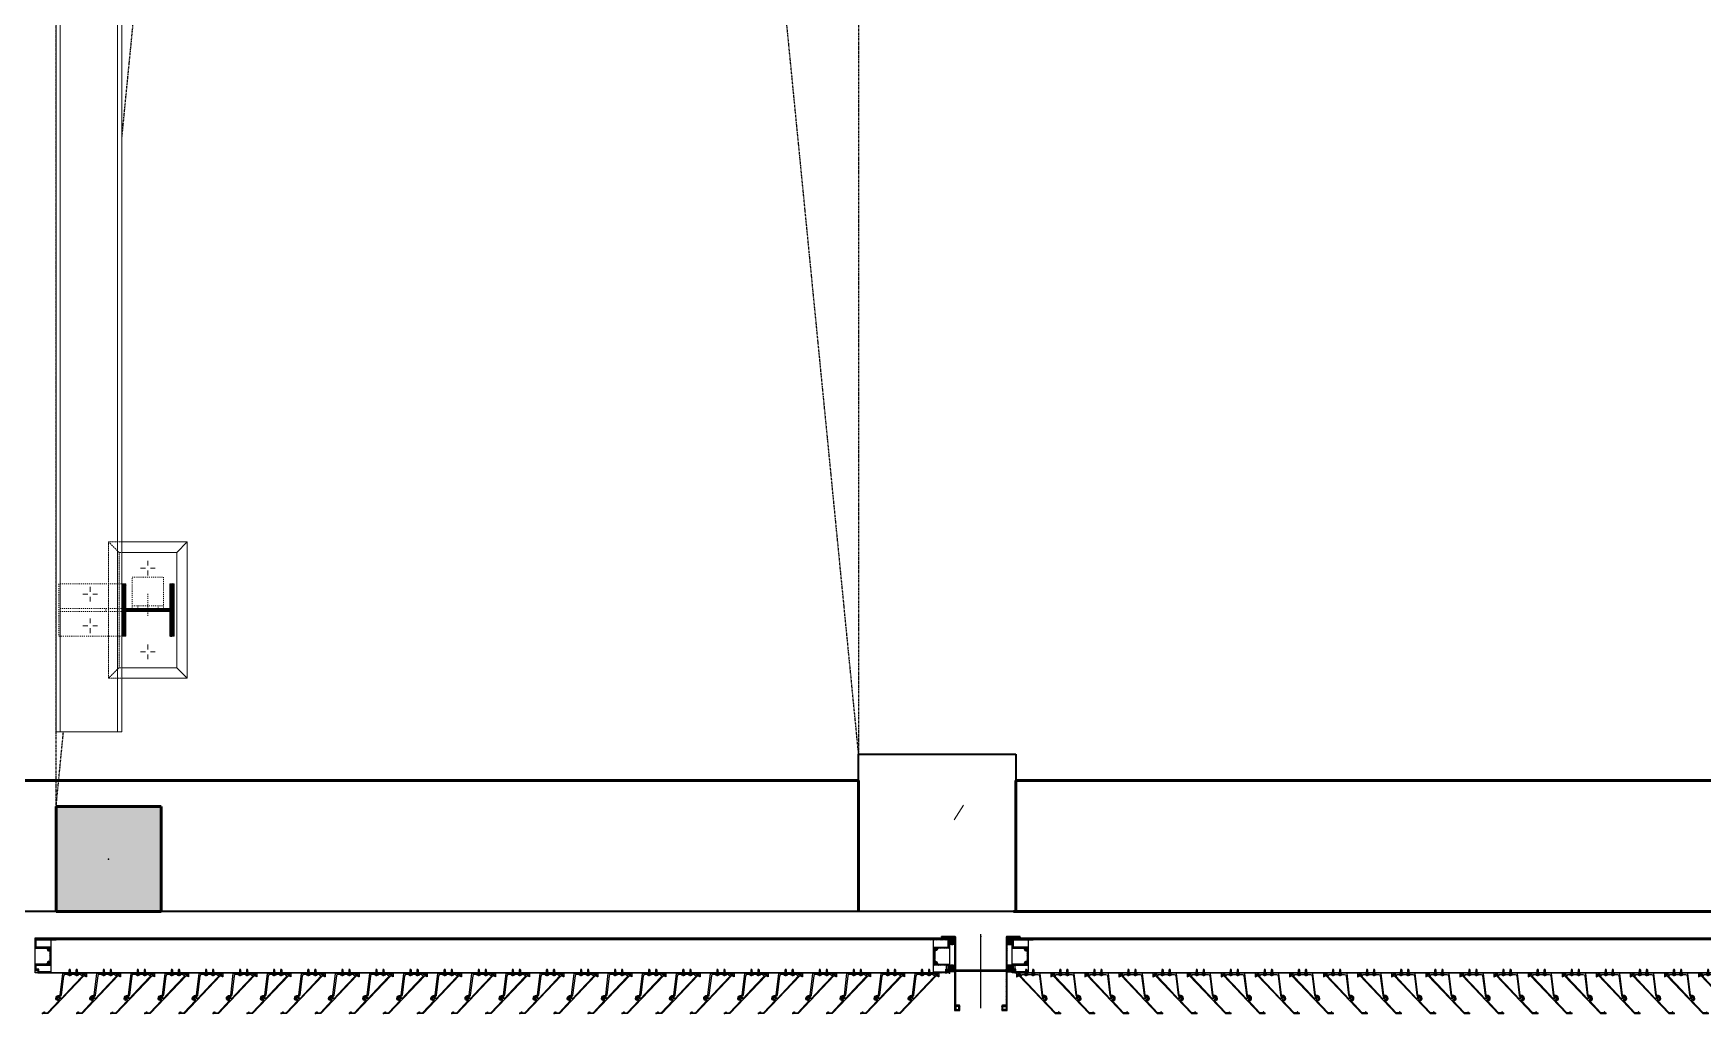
# Model space of a CAD drawing. Header units: millimetres. Extents: x -1379 to 1385823, y -4884429 to 548763.
# Drawn here: x 721546 to 724728, y -2321104 to -2319234 of the extents above; entities that cross this region are included whole.
import ezdxf

# ---------------------------------------------------------------- set-up
doc = ezdxf.new("R2010")
doc.units = ezdxf.units.MM
doc.set_wipeout_variables(frame=1)
for name, pattern in [('CENTER', [50.8, 31.75, -6.35, 6.35, -6.35]), ('DPA_Overhead 100', [2.75, 1.75, -1]), ('HIDDEN', [0.375, 0.25, -0.125]), ('XKITLINE00', [0]), ('XKITLINE02', [4, 2, -2])]:
    doc.linetypes.add(name, pattern=pattern)
for name, color, linetype in [('000 - CONCRETE_COL_CUT_COLOR_5', 7, 'Continuous'), ('000 - CONCRETE_COL_HATCH_', 7, 'Continuous'), ('000 - CONCRETE_EX_BUILDING_MAIN_COLOR_1', 7, 'Continuous'), ('000 - CONCRETE_PRECAST_CUT_COLOR_4', 7, 'Continuous'), ('000 - CONCRETE_WALL_HATCH_', 7, 'Continuous'), ('000 - EXISTING_COLUMN_CUT_COLOR_5', 7, 'Continuous'), ('000 - EXISTING_STEEL-STRUCTURE_CUT_COLOR_4', 7, 'Continuous'), ('000 - EXISTING_STEEL-STRUCTURE_HATCH_', 7, 'Continuous'), ('000 - EXISTING_STEEL-STRUCTURE_HIDDEN_', 7, 'HIDDEN'), ('000 - EXISTING_STEEL-STRUCTURE_MAIN_COLOR_1', 7, 'Continuous'), ('000 - EXISTING_STEEL-STRUCTURE_MAIN_COLOR_2', 7, 'Continuous'), ('000 - EXISTING_STEEL-STRUCTURE_MAIN_COLOR_3', 7, 'Continuous'), ('000 - EXISTING_STEEL-STRUCTURE_WIPEOUT_', 7, 'Continuous'), ('010 - ASPG_ACCESSORIES_MAIN_COLOR_1', 7, 'Continuous'), ('010 - ASPG_EXTR_DEF_SUB', 7, 'Continuous'), ('010 - ASPG_EXTR_MAIN_COLOR_2', 7, 'Continuous'), ('010 - ASPG_FASTERN_DEF_SUB', 7, 'Continuous'), ('010 - ASPG_FRAMING_CUT_COLOR_4', 7, 'Continuous'), ('010 - ASPG_FRAMING_DEF_SUB', 7, 'Continuous'), ('010 - ASPG_FRAMING_HATCH_', 7, 'Continuous'), ('010 - ASPG_FRAMING_MAIN_COLOR_2', 7, 'Continuous'), ('010 - ASPG_FRAMING_SUB_COLOR_2', 7, 'Continuous'), ('010 - ASPG_FRAMING_WIPEOUT_', 7, 'Continuous'), ('BOLT & SCREW', 7, 'Continuous'), ('Center Line', 7, 'CENTER')]:
    doc.layers.add(name, color=color, linetype=linetype)
doc.layers.add('000 - EXISTING_STEEL-STRUCTURE_DEF_SUB', color=7, linetype='Continuous', plot=False)
for name, color, linetype, lineweight in [('12-GRID', 7, 'CENTER', 13), ('A-COLS-E', 7, 'Continuous', 35), ('A-DETL-GENF', 7, 'Continuous', 35), ('A-DETL-MEDM', 7, 'Continuous', 50), ('A-FLOR-E', 7, 'Continuous', 35), ('A-FLOR-OVHD', 7, 'DPA_Overhead 100', 25), ('SCREW', 7, 'Continuous', 5), ('WALL-E', 7, 'Continuous', 50)]:
    doc.layers.add(name, color=color, linetype=linetype, lineweight=lineweight)
pattern_1 = [(270, (1257419.24324, -520041.6224), (0.65495992507, -1.1344238721), [0.7562825814, -1.5125651628]), (30, (1257419.24324, -520041.6224), (0.65495992936, 1.1344238696), [0.7562825814, -1.5125651628]), (330, (1257419.24324, -520041.6224), (1.30991985442, -2.48e-09), [-1.5125651628, 0.7562825814])]
pattern_2 = [(315, (1257419.4929, -520021.6224), (1.3369313545, 1.3369313545), []), (45, (1257419.4929, -520021.6224), (-1.3369313545, 1.3369313545), [])]
pattern_3 = [(270, (1257419.4425, -520043.9224), (0.65495992507, -1.1344238721), [0.7562825814, -1.5125651628]), (30, (1257419.4425, -520043.9224), (0.65495992936, 1.1344238696), [0.7562825814, -1.5125651628]), (330, (1257419.4425, -520043.9224), (1.30991985442, -2.48e-09), [-1.5125651628, 0.7562825814])]
pattern_4 = [(315, (1257419.1929, -520023.9224), (1.3369313545, 1.3369313545), []), (45, (1257419.1929, -520023.9224), (-1.3369313545, 1.3369313545), [])]

# ---------------------------------------------------------------- blocks, each defined once
blk = doc.blocks.new('DPA_Rectangular - 300 x 700mm-V7-IV01 - LOWER ROOF LEVEL PLAN')
at = {"layer": '000 - CONCRETE_EX_BUILDING_MAIN_COLOR_1', "color": 7}
for p, q in [((150, 350), (-150, 350)), ((-150, 350), (-150, 50)), ((150, -350), (150, 350)), ((150, 350), (150, -350))]:
    blk.add_line(p, q, dxfattribs=at)
blk = doc.blocks.new('DPA_Rectangular - 300 x 300mm-V577-IV01 - LOWER ROOF LEVEL PLAN')
at = {"layer": '000 - CONCRETE_COL_CUT_COLOR_5', "lineweight": 9}
h = blk.add_hatch(dxfattribs=at)
h.set_pattern_fill('FP_64', style=0, pattern_type=2)
h.set_pattern_definition([(50, (-233076.46, 2316850.5), (728.7365, -63.75582), [76.2, -838.2]), (355, (-233076.5, 2316850.5), (-140.97162, 764.2276), [60.96, -670.56]), (100.451, (-233015.74, 2316845.2), (587.77, 700.46675), [64.76, -712.36]), (46.184, (-233076.5, 2317053.7), (1084.31624, -168.17096), [114.3, -1257.3]), (96.636, (-232986.1, 2317039.7), (949.6099, 989.70985), [97.14, -1068.54]), (351.184, (-233076.5, 2317053.7), (949.62055, 989.70115), [91.44, -1005.84]), (21, (-232974.86, 2317002.9), (606.45787, -409.06057), [76.2, -838.2]), (326, (-232974.9, 2317002.9), (247.20834, 736.75292), [60.96, -670.56]), (71.451, (-232924.3, 2316968.8), (853.66825, 327.68547), [64.76, -712.36]), (37.5, (-233076.46, 2316850.48), (12.354693, 338.22012), [33.528, -628.904, 33.528, -1320.292]), (37.5, (-233076.46, 2316850.48), (12.354693, 338.22012), [-695.96, -647.192, 33.528, -639.572]), (7.5, (-233076.46, 2316850.48), (267.278874, 400.722127), [33.528, -354.584, 33.528, -870.204]), (7.5, (-233076.46, 2316850.48), (267.278874, 400.722127), [-421.64, -613.664, 33.528, -223.012]), (327.5, (-233303.03, 2316850.48), (542.36333, -22.915345), [33.528, -220.472, 33.528, -1810.512]), (327.5, (-233303.03, 2316850.48), (542.36333, -22.915345), [-287.528, -758.952, 33.528, -1018.032]), (317.5, (-233404.63, 2316850.5), (592.51696, 101.70711), [33.528, -296.672, 33.528, -1239.52]), (317.5, (-233404.63, 2316850.5), (592.51696, 101.70711), [-363.728, -492.76, 33.528, -713.232])])
h.paths.add_polyline_path([(150, -150), (150, 150), (-150, 150), (-150, -150)])
at = {"layer": '000 - CONCRETE_COL_CUT_COLOR_5', "color": 7}
for p, q in [((-150, 150), (150, 150)), ((-150, -150), (-150, 150)), ((150, 150), (150, -150)), ((150, -150), (-150, -150))]:
    blk.add_line(p, q, dxfattribs=at)
blk = doc.blocks.new('*U2580')
at = {"layer": '000 - CONCRETE_COL_HATCH_'}
h = blk.add_hatch(dxfattribs=at)
h.set_pattern_fill('AR-CONC', scale=0.5)
h.set_pattern_definition([(50, (0, -2e-14), (3.5863, -0.31376), [0.375, -4.125]), (355, (0, -2e-14), (-0.69376, 3.76096), [0.3, -3.3]), (100.4514, (0.299, -0.026), (2.89254, 3.4472), [0.3187, -3.50571]), (46.1842, (0, 1), (5.3362, -0.8276), [0.5625, -6.1875]), (96.6356, (0.4447, 0.931), (4.67331, 4.8706), [0.47805, -5.25857]), (351.184, (0, 1), (4.6733, 4.8706), [0.45, -4.95]), (21, (0.5, 0.75), (2.984535, -2.013094), [0.375, -4.125]), (326, (0.5, 0.75), (1.21658, 3.62575), [0.3, -3.3]), (71.4514, (0.7487, 0.5822), (4.20111, 1.612656), [0.3187, -3.50571]), (37.5, (0, -2e-14), (0.060799, 1.664469), [0, -3.26, 0, -3.35, 0, -3.3125]), (7.5, (0, -2e-14), (1.315348, 1.972059), [0, -1.91, 0, -3.185, 0, -1.2625]), (327.5, (-1.115, -2e-14), (2.669112, -0.112774), [0, -1.25, 0, -3.9, 0, -5.175]), (317.5, (-1.615, -2e-14), (2.91593, 0.500525), [0, -1.625, 0, -2.59, 0, -3.675])])
h.paths.add_polyline_path([(-100, -100), (100, -100), (100, 100), (-100, 100)])
at = {"color": 7}
blk.add_point((0, 0), dxfattribs=at)
at = {"layer": '000 - EXISTING_COLUMN_CUT_COLOR_5', "color": 7}
blk.add_lwpolyline([(-100, -100), (100, -100), (100, 100), (-100, 100)], close=True, dxfattribs=at)
blk = doc.blocks.new('C-1-IV01_REV00_20260605-145550_LOPF_EX')
at = {"layer": 'A-DETL-GENF', "lineweight": 25}
h = blk.add_hatch(dxfattribs=at)
h.set_pattern_fill('FP_2', style=0, pattern_type=2)
h.set_pattern_definition([(50, (-216781.46, 2306690.5), (728.7365, -63.75582), [76.2, -838.2]), (355, (-216781.5, 2306690.5), (-140.97162, 764.2276), [60.96, -670.56]), (100.451, (-216720.74, 2306685.2), (587.77, 700.46675), [64.76, -712.36]), (46.184, (-216781.5, 2306893.7), (1084.31624, -168.17096), [114.3, -1257.3]), (96.636, (-216691.1, 2306879.7), (949.6099, 989.70985), [97.14, -1068.54]), (351.184, (-216781.5, 2306893.7), (949.62055, 989.70115), [91.44, -1005.84]), (21, (-216679.86, 2306842.9), (606.45787, -409.06057), [76.2, -838.2]), (326, (-216679.9, 2306842.9), (247.20834, 736.75292), [60.96, -670.56]), (71.451, (-216629.3, 2306808.8), (853.66825, 327.68547), [64.76, -712.36]), (37.5, (-216781.46, 2306690.48), (12.354693, 338.22012), [33.528, -628.904, 33.528, -647.192, -673.1]), (37.5, (-216781.46, 2306690.48), (12.354693, 338.22012), [-1343.152, 33.528, -639.572]), (7.5, (-216781.46, 2306690.48), (267.278874, 400.722127), [33.528, -354.584, 33.528, -613.664, -256.54]), (7.5, (-216781.46, 2306690.48), (267.278874, 400.722127), [-1035.304, 33.528, -223.012]), (327.5, (-217008.03, 2306690.48), (542.36333, -22.915345), [33.528, -220.472, 33.528, -758.952, -1051.56]), (327.5, (-217008.03, 2306690.48), (542.36333, -22.915345), [-1046.48, 33.528, -1018.032]), (317.5, (-217109.63, 2306690.5), (592.51696, 101.70711), [33.528, -296.672, 33.528, -492.76, -746.76]), (317.5, (-217109.63, 2306690.5), (592.51696, 101.70711), [-856.488, 33.528, -713.232])])
h.paths.add_polyline_path([(3485, -11840), (3485, -11640), (3285, -11640), (3285, -11840)])
h.paths.add_polyline_path([(519.4, -11840), (585, -11840), (585, -11640), (385, -11640), (385, -11840)])
h.paths.add_polyline_path([(7985, -11840), (7985, -11640), (7785, -11640), (7785, -11840)])
h.paths.add_polyline_path([(16445, -11840), (16445, -11640), (16245, -11640), (16245, -11840)])
h.paths.add_polyline_path([(12295, -11840), (12495, -11840), (12495, -11640), (12295, -11640)])
at = {"color": 7}
blk.add_line((16445, -16145), (16445, -6705), dxfattribs=at)
at = {"layer": 'A-DETL-MEDM', "color": 7}
for p, q in [((16245, -11640), (16245, -11840)), ((16445, -11640), (16245, -11640)), ((16445, -11840), (16445, -11640)), ((16245, -11840), (16445, -11840))]:
    blk.add_line(p, q, dxfattribs=at)
at = {"layer": 'A-FLOR-E', "color": 7}
for p, q in [((16445, -6705), (16445, -12810)), ((16445, -10010), (16445, -6805)), ((16145, -10310), (16145, -10010)), ((16145, -10010), (16445, -10010)), ((16195, -10310), (16145, -10310)), ((16195, -15895), (16195, -10310))]:
    blk.add_line(p, q, dxfattribs=at)
at = {"layer": 'A-FLOR-OVHD', "color": 7}
for p, q in [((16145, -10310), (585, -11840)), ((16245, -11840), (685, -10310)), ((14445, -10310), (16145, -10310)), ((16245, -11840), (585, -11840))]:
    blk.add_line(p, q, dxfattribs=at)
at = {"layer": 'WALL-E', "color": 7}
for p, q in [((16195, -10010), (16195, -6805)), ((16445, -10010), (16445, -6805)), ((16445, -6805), (16445, -10010)), ((16445, -7625), (16445, -10015)), ((16445, -10015), (16445, -7625)), ((16445, -10010), (16195, -10010)), ((16195, -10010), (16445, -10010)), ((16195, -10310), (16195, -15895)), ((16195, -15895), (16195, -10310)), ((16195, -10310), (16445, -10310)), ((16445, -10310), (16195, -10310))]:
    blk.add_line(p, q, dxfattribs=at)
at = {"layer": '000 - CONCRETE_PRECAST_CUT_COLOR_4', "color": 7}
blk.add_blockref('*U2580', (16345, -11740), dxfattribs=at)
at = {"layer": 'A-COLS-E', "color": 7}
for name, p in [('DPA_Rectangular - 300 x 700mm-V7-IV01 - LOWER ROOF LEVEL PLAN', (16295, -10360)), ('DPA_Rectangular - 300 x 300mm-V577-IV01 - LOWER ROOF LEVEL PLAN', (16295, -10160))]:
    blk.add_blockref(name, p, dxfattribs=at)
blk = doc.blocks.new('*U3530')
at = {"layer": '12-GRID', "color": 7, "linetype": 'CENTER'}
for p, q in [((0, -6.2), (0, 2.2)), ((-4.2, -2), (4.2, -2))]:
    blk.add_line(p, q, dxfattribs=at)
at = {"layer": 'BOLT & SCREW', "color": 7}
for p, q in [((-0.6, -1.8), (-1.8, -1.6)), ((-0.6, -2.2), (-1.8, -2.4)), ((-0.5, -1.8), (-0.9, -1.6)), ((-0.5, -2.2), (-0.9, -2.4)), ((-0.2, -1.4), (-0.4, -0.2)), ((-0.2, -1.5), (-0.4, -1.1)), ((-0.2, -2.5), (-0.4, -2.9)), ((-0.2, -2.6), (-0.4, -3.8)), ((0.2, -1.4), (0.4, -0.2)), ((0.2, -1.5), (0.4, -1.1)), ((0.4, -2.9), (0.2, -2.5)), ((0.2, -2.6), (0.4, -3.8)), ((0.5, -1.8), (0.9, -1.6)), ((0.5, -2.2), (0.9, -2.4)), ((0.6, -1.8), (1.8, -1.6)), ((0.6, -2.2), (1.8, -2.4))]:
    blk.add_line(p, q, dxfattribs=at)
for points in [[(-1.8, -1.6), (-0.9, -1.6, 0.414214), (-0.4, -1.1), (-0.4, -0.2), (0.4, -0.2), (0.4, -1.1, 0.414214), (0.9, -1.6), (1.8, -1.6), (1.8, -2.4), (0.9, -2.4, 0.414214), (0.4, -2.9), (0.4, -3.8), (-0.4, -3.8), (-0.4, -2.9, 0.414214), (-0.9, -2.4), (-1.8, -2.4)], [(0.2, -2.5, -0.414214), (0.5, -2.2), (0.6, -2.2), (0.6, -1.8), (0.5, -1.8, -0.414214), (0.2, -1.5), (0.2, -1.4), (-0.2, -1.4), (-0.2, -1.5, -0.414214), (-0.5, -1.8), (-0.6, -1.8), (-0.6, -2.2), (-0.5, -2.2, -0.414214), (-0.2, -2.5), (-0.2, -2.6), (0.2, -2.6)]]:
    blk.add_lwpolyline(points, format="xyb", close=True, dxfattribs=at)
blk.add_circle((0, -2), 3.5, dxfattribs=at)
blk = doc.blocks.new('000_ASPG_TYP_FILES_20260218-010703_FRAME_EXTR_')
at = {"layer": '010 - ASPG_FRAMING_HATCH_'}
h = blk.add_hatch(dxfattribs=at)
h.set_pattern_fill('ANSI32', scale=0.1, angle=180)
edge = h.paths.add_edge_path()
edge.add_line((2, 16), (2, 2))
edge.add_line((2, 2), (39.7, 2))
edge.add_arc((39.7, 1.7), 0.3, 0, 90, ccw=False)
edge.add_line((40, 1.7), (40, 0.3))
edge.add_arc((39.7, 0.3), 0.3, -90, 0, ccw=False)
edge.add_line((39.7, 0), (0.3, 0))
edge.add_arc((0.3, 0.3), 0.3, 180, 270, ccw=False)
edge.add_line((0, 0.3), (0, 17.7))
edge.add_arc((0.3, 17.7), 0.3, 90, 180, ccw=False)
edge.add_line((0.3, 18), (22.6, 18))
edge.add_arc((22.6, 18.5), 0.5, 270, 380.2095)
edge.add_arc((26.2, 19.8), 3.35, 182.0638, 200.2095, ccw=False)
edge.add_arc((23.6, 19.7), 0.76, 2.0638, 182.0638, ccw=False)
edge.add_arc((26.2, 19.8), 1.83, 182.0638, 447.9362)
edge.add_arc((26.3, 22.4), 0.76, 87.9362, 267.9362, ccw=False)
edge.add_arc((26.2, 19.8), 3.35, 69.7905, 87.9362, ccw=False)
edge.add_arc((27.5, 23.4), 0.5, 249.7905, 360)
edge.add_line((28, 23.4), (28, 26.7))
edge.add_line((28, 26.7), (28.5, 27.2))
edge.add_line((28.5, 27.2), (28, 27.7))
edge.add_line((28, 27.7), (28, 38.6))
edge.add_line((28, 38.6), (28.5, 39.1))
edge.add_line((28.5, 39.1), (28, 39.6))
edge.add_line((28, 39.6), (28, 42.9))
edge.add_arc((27.5, 42.9), 0.5, 0, 110.2095)
edge.add_arc((26.2, 46.5), 3.35, 272.0638, 290.2095, ccw=False)
edge.add_arc((26.3, 43.9), 0.76, 92.0638, 272.0638, ccw=False)
edge.add_arc((26.2, 46.5), 1.83, 272.0638, 537.9362)
edge.add_arc((23.6, 46.6), 0.76, 177.9362, 357.9362, ccw=False)
edge.add_arc((26.2, 46.5), 3.35, 159.7905, 177.9362, ccw=False)
edge.add_arc((22.6, 47.8), 0.5, 339.7905, 450)
edge.add_line((22.6, 48.3), (0.3, 48.3))
edge.add_arc((0.3, 48.6), 0.3, 180, 270, ccw=False)
edge.add_line((0, 48.6), (0, 60))
edge.add_arc((0.3, 60), 0.3, 90, 180, ccw=False)
edge.add_line((0.3, 60.3), (5, 60.3))
edge.add_line((5, 60.3), (5, 65))
edge.add_arc((5.3, 65), 0.3, 90, 180, ccw=False)
edge.add_line((5.3, 65.3), (30, 65.3))
edge.add_line((30, 65.3), (30, 63.6))
edge.add_arc((29.7, 63.6), 0.3, -90, 0, ccw=False)
edge.add_line((29.7, 63.3), (7.3, 63.3))
edge.add_arc((7.3, 63), 0.3, 90, 180)
edge.add_line((7, 63), (7, 58.3))
edge.add_line((7, 58.3), (2.3, 58.3))
edge.add_arc((2.3, 58), 0.3, 90, 180)
edge.add_line((2, 58), (2, 50.6))
edge.add_arc((2.3, 50.6), 0.3, 180, 270)
edge.add_line((2.3, 50.3), (29.7, 50.3))
edge.add_arc((29.7, 50), 0.3, 0, 90, ccw=False)
edge.add_line((30, 50), (30, 26.7))
edge.add_line((30, 26.7), (30, 16.3))
edge.add_arc((29.7, 16.3), 0.3, -90, 0, ccw=False)
edge.add_line((29.7, 16), (2, 16))
at = {"layer": '010 - ASPG_FRAMING_CUT_COLOR_4', "color": 7}
blk.add_lwpolyline([(2, 16), (2, 2), (39.7, 2, -0.414214), (40, 1.7), (40, 0.3, -0.414214), (39.7, 0), (0.3, 0, -0.414214), (0, 0.3), (0, 17.7, -0.414214), (0.3, 18), (22.6, 18, 0.52173), (23, 18.7, -0.079342), (22.8, 19.7, -1), (24.3, 19.8, 2.296346), (26.2, 21.7, -1), (26.3, 23.2, -0.079342), (27.3, 23, 0.52173), (28, 23.4), (28, 26.7), (28.5, 27.2), (28, 27.7), (28, 38.6), (28.5, 39.1), (28, 39.6), (28, 42.9, 0.52173), (27.3, 43.3, -0.079342), (26.3, 43.1, -1), (26.2, 44.6, 2.296346), (24.3, 46.5, -1), (22.8, 46.6, -0.079342), (23, 47.6, 0.52173), (22.6, 48.3), (0.3, 48.3, -0.414214), (0, 48.6), (0, 60, -0.414214), (0.3, 60.3), (5, 60.3), (5, 65, -0.414214), (5.3, 65.3), (30, 65.3), (30, 63.6, -0.414214), (29.7, 63.3), (7.3, 63.3, 0.414214), (7, 63), (7, 58.3), (2.3, 58.3, 0.414214), (2, 58), (2, 50.6, 0.414214), (2.3, 50.3), (29.7, 50.3, -0.414214), (30, 50), (30, 26.7), (30, 16.3, -0.414214), (29.7, 16)], format="xyb", close=True, dxfattribs=at)
at = {"color": 7}
for p in [(26.2, 48.5), (26.2, 21.8)]:
    blk.add_blockref('*U3530', p, dxfattribs=at)
blk = doc.blocks.new('*U3143')
at = {"layer": '010 - ASPG_FRAMING_HATCH_', "transparency": 33554585}
h = blk.add_hatch(dxfattribs=at)
h.set_pattern_fill('ANSI32', scale=0.25)
edge = h.paths.add_edge_path()
edge.add_line((2, -50), (2, -75))
edge.add_line((2, -75), (0, -75))
edge.add_line((0, -75), (0, -49))
edge.add_arc((1, -49), 1, 90, 180, ccw=False)
edge.add_line((1, -48), (63, -48))
edge.add_arc((63, -47), 1, 270, 360)
edge.add_line((64, -47), (64, 47))
edge.add_arc((63, 47), 1, 0, 90)
edge.add_line((63, 48), (1, 48))
edge.add_arc((1, 49), 1, 180, 270, ccw=False)
edge.add_line((0, 49), (0, 75))
edge.add_line((0, 75), (2, 75))
edge.add_line((2, 75), (2, 50))
edge.add_line((2, 50), (141, 50))
edge.add_line((141, 50), (141, 41))
edge.add_arc((140, 41), 1, 270, 360, ccw=False)
edge.add_line((140, 40), (132, 40))
edge.add_arc((132, 41), 1, 180, 270, ccw=False)
edge.add_line((131, 41), (131, 47))
edge.add_arc((130, 47), 1, 0, 90)
edge.add_line((130, 48), (67, 48))
edge.add_arc((67, 47), 1, 90, 180)
edge.add_line((66, 47), (66, -47))
edge.add_arc((67, -47), 1, 180, 270)
edge.add_line((67, -48), (130, -48))
edge.add_arc((130, -47), 1, 270, 360)
edge.add_line((131, -47), (131, -41))
edge.add_arc((132, -41), 1, 90, 180, ccw=False)
edge.add_line((132, -40), (140, -40))
edge.add_arc((140, -41), 1, 0, 90, ccw=False)
edge.add_line((141, -41), (141, -50))
edge.add_line((141, -50), (2, -50))
h.paths.add_polyline_path([(139, 48), (139, 42), (133, 42), (133, 48)], flags=16)
h.paths.add_polyline_path([(139, -48), (139, -42), (133, -42), (133, -48)], flags=16)
at = {"layer": '010 - ASPG_FRAMING_HATCH_'}
h = blk.add_hatch(dxfattribs=at)
h.set_pattern_fill('ANSI37', scale=0.595498, angle=-90)
h.set_pattern_definition(pattern_2)
edge = h.paths.add_edge_path()
edge.add_ellipse((57.8, 55), major_axis=(0, -5), ratio=0.644482, start_angle=0, end_angle=180)
edge.add_line((57.8, 60), (62, 60))
edge.add_arc((62, 60.3), 0.3, -90, 0)
edge.add_line((62.3, 60.3), (62.3, 61))
edge.add_line((62.3, 61), (61.8, 61.5))
edge.add_line((61.8, 61.5), (62.3, 62))
edge.add_line((62.3, 62), (61.8, 62.5))
edge.add_line((61.8, 62.5), (62.3, 63))
edge.add_line((62.3, 63), (61.8, 63.5))
edge.add_line((61.8, 63.5), (62.3, 64))
edge.add_line((62.3, 64), (62.3, 65))
edge.add_line((62.3, 65), (63.3, 65))
edge.add_line((63.3, 65), (63.8, 65.5))
edge.add_line((63.8, 65.5), (64.3, 65))
edge.add_line((64.3, 65), (64.8, 65.5))
edge.add_line((64.8, 65.5), (65.3, 65))
edge.add_line((65.3, 65), (65.8, 65.5))
edge.add_line((65.8, 65.5), (66.3, 65))
edge.add_line((66.3, 65), (67, 65))
edge.add_arc((67, 65.3), 0.3, -90, 0)
edge.add_line((67.3, 65.3), (67.3, 60))
edge.add_arc((77.2, 55), 11.1, 153.2037, 206.7963)
edge.add_line((67.3, 50), (57.8, 50))
h = blk.add_hatch(dxfattribs=at)
h.set_pattern_fill('ANSI37', scale=0.595498, angle=-90)
h.set_pattern_definition(pattern_4)
edge = h.paths.add_edge_path()
edge.add_ellipse((11.5, 55), major_axis=(0, -5), ratio=0.644482, start_angle=180, end_angle=360, ccw=False)
edge.add_line((11.5, 60), (2, 60))
edge.add_arc((-7.9, 55), 11.1, -26.7963, 26.7963, ccw=False)
edge.add_line((2, 50), (11.5, 50))
h = blk.add_hatch(dxfattribs=at)
h.set_pattern_fill('HONEY', scale=0.238199, angle=-90)
h.set_pattern_definition(pattern_3)
edge = h.paths.add_edge_path()
edge.add_ellipse((11.8, 55), major_axis=(0, -5), ratio=0.644482, start_angle=0, end_angle=360, ccw=False)
h = blk.add_hatch(dxfattribs=at)
h.set_pattern_fill('HONEY', scale=0.238199, angle=-90)
h.set_pattern_definition(pattern_1)
edge = h.paths.add_edge_path()
edge.add_ellipse((57.5, 55), major_axis=(0, -5), ratio=0.644482, start_angle=0, end_angle=360)
h = blk.add_hatch(dxfattribs=at)
h.set_pattern_fill('ANSI37', scale=0.595498, angle=-90)
h.set_pattern_definition(pattern_4)
edge = h.paths.add_edge_path()
edge.add_ellipse((11.5, -55), major_axis=(0, 5), ratio=0.644482, start_angle=0, end_angle=180)
edge.add_line((11.5, -60), (2, -60))
edge.add_arc((-7.9, -55), 11.1, 333.2037, 386.7963)
edge.add_line((2, -50), (11.5, -50))
h = blk.add_hatch(dxfattribs=at)
h.set_pattern_fill('HONEY', scale=0.238199, angle=-90)
h.set_pattern_definition(pattern_3)
edge = h.paths.add_edge_path()
edge.add_ellipse((11.8, -55), major_axis=(0, 5), ratio=0.644482, start_angle=0, end_angle=360)
h = blk.add_hatch(dxfattribs=at)
h.set_pattern_fill('HONEY', scale=0.238199, angle=-90)
h.set_pattern_definition(pattern_1)
edge = h.paths.add_edge_path()
edge.add_ellipse((57.5, -55), major_axis=(0, 5), ratio=0.644482, start_angle=0, end_angle=360, ccw=False)
h = blk.add_hatch(dxfattribs=at)
h.set_pattern_fill('ANSI37', scale=0.595498, angle=-90)
h.set_pattern_definition(pattern_2)
edge = h.paths.add_edge_path()
edge.add_ellipse((57.8, -55), major_axis=(0, 5), ratio=0.644482, start_angle=180, end_angle=360, ccw=False)
edge.add_line((57.8, -60), (62, -60))
edge.add_arc((62, -60.3), 0.3, 360, 450, ccw=False)
edge.add_line((62.3, -60.3), (62.3, -61))
edge.add_line((62.3, -61), (61.8, -61.5))
edge.add_line((61.8, -61.5), (62.3, -62))
edge.add_line((62.3, -62), (61.8, -62.5))
edge.add_line((61.8, -62.5), (62.3, -63))
edge.add_line((62.3, -63), (61.8, -63.5))
edge.add_line((61.8, -63.5), (62.3, -64))
edge.add_line((62.3, -64), (62.3, -65))
edge.add_line((62.3, -65), (63.3, -65))
edge.add_line((63.3, -65), (63.8, -65.5))
edge.add_line((63.8, -65.5), (64.3, -65))
edge.add_line((64.3, -65), (64.8, -65.5))
edge.add_line((64.8, -65.5), (65.3, -65))
edge.add_line((65.3, -65), (65.8, -65.5))
edge.add_line((65.8, -65.5), (66.3, -65))
edge.add_line((66.3, -65), (67, -65))
edge.add_arc((67, -65.3), 0.3, 360, 450, ccw=False)
edge.add_line((67.3, -65.3), (67.3, -60))
edge.add_arc((77.2, -55), 11.1, 153.2037, 206.7963, ccw=False)
edge.add_line((67.3, -50), (57.8, -50))
at = {"layer": '010 - ASPG_FASTERN_DEF_SUB', "color": 7}
blk.add_point((0, 0), dxfattribs=at)
at = {"layer": '010 - ASPG_FRAMING_CUT_COLOR_4', "color": 7}
blk.add_lwpolyline([(2, -50), (2, -75), (0, -75), (0, -49, -0.414214), (1, -48), (63, -48, 0.414214), (64, -47), (64, 47, 0.414214), (63, 48), (1, 48, -0.414214), (0, 49), (0, 75), (2, 75), (2, 50), (141, 50), (141, 41, -0.414214), (140, 40), (132, 40, -0.414214), (131, 41), (131, 47, 0.414214), (130, 48), (67, 48, 0.414214), (66, 47), (66, -47, 0.414214), (67, -48), (130, -48, 0.414214), (131, -47), (131, -41, -0.414214), (132, -40), (140, -40, -0.414214), (141, -41), (141, -50)], format="xyb", close=True, dxfattribs=at)
for points in [[(139, 48), (139, 42), (133, 42), (133, 48)], [(139, -48), (139, -42), (133, -42), (133, -48)]]:
    blk.add_lwpolyline(points, close=True, dxfattribs=at)
at = {"layer": '010 - ASPG_FRAMING_DEF_SUB', "color": 7, "transparency": 33554508}
blk.add_line((136.5, 0), (-4.5, 0), dxfattribs=at)
at = {"layer": '010 - ASPG_FRAMING_DEF_SUB', "color": 7, "transparency": 33554457}
for points in [[(54.3, 50), (67.3, 50), (67.3, 65.5), (54.3, 65.5)], [(2, 50), (15, 50), (15, 60), (2, 60)], [(2, -50), (15, -50), (15, -60), (2, -60)], [(54.3, -50), (67.3, -50), (67.3, -65.5), (54.3, -65.5)]]:
    blk.add_lwpolyline(points, close=True, dxfattribs=at)
at = {"layer": '010 - ASPG_FRAMING_SUB_COLOR_2', "color": 7}
for points in [[(57.5, 50), (67.3, 50, -0.238199), (67.3, 60), (67.3, 65.3, -0.414214), (67, 65), (66.3, 65), (65.8, 65.5), (65.3, 65), (64.8, 65.5), (64.3, 65), (63.8, 65.5), (63.3, 65), (62.3, 65), (62.3, 64), (61.8, 63.5), (62.3, 63), (61.8, 62.5), (62.3, 62), (61.8, 61.5), (62.3, 61), (62.3, 60.3, -0.414214), (62, 60), (57.5, 60)], [(11.8, 50), (2, 50, 0.238199), (2, 60), (11.8, 60)], [(11.8, -50), (2, -50, -0.238199), (2, -60), (11.8, -60)], [(57.5, -50), (67.3, -50, 0.238199), (67.3, -60), (67.3, -65.3, 0.414214), (67, -65), (66.3, -65), (65.8, -65.5), (65.3, -65), (64.8, -65.5), (64.3, -65), (63.8, -65.5), (63.3, -65), (62.3, -65), (62.3, -64), (61.8, -63.5), (62.3, -63), (61.8, -62.5), (62.3, -62), (61.8, -61.5), (62.3, -61), (62.3, -60.3, 0.414214), (62, -60), (57.5, -60)]]:
    blk.add_lwpolyline(points, format="xyb", dxfattribs=at)
at = {"layer": '010 - ASPG_FRAMING_SUB_COLOR_2', "color": 7, "extrusion": (0, 0, -1)}
for centre, major_axis in [((11.8, 55), (0, -5)), ((57.5, -55), (0, 5))]:
    blk.add_ellipse(centre, major_axis=major_axis, ratio=0.644482, dxfattribs=at)
at = {"layer": '010 - ASPG_FRAMING_SUB_COLOR_2', "color": 7}
for centre, major_axis in [((57.5, 55), (0, -5)), ((11.8, -55), (0, 5))]:
    blk.add_ellipse(centre, major_axis=major_axis, ratio=0.644482, dxfattribs=at)
blk = doc.blocks.new('PZG35-9D5')
at = {"layer": 'Center Line', "color": 7}
blk.add_line((0, 3.7), (0, -10.5), dxfattribs=at)
at = {"layer": 'SCREW', "color": 7}
for p, q in [((-1.4, 0), (-1.4, -1.1)), ((1.4, 0), (1.4, -0.6)), ((-1.9, -1.4), (1.9, -0.9)), ((-1.9, -1.4), (-1.4, -1.1)), ((-1.9, -1.4), (-1.4, -1.7)), ((-1.9, -2.7), (1.9, -2.2)), ((-1.9, -2.7), (-1.4, -2.4)), ((-1.9, -2.7), (-1.4, -3)), ((-1.9, -4), (-1.4, -3.7)), ((-1.9, -4), (-1, -3.9)), ((-1.9, -4), (-1.4, -4.3)), ((-1.4, -1.1), (1.4, -0.6)), ((-1.4, -1.7), (1.4, -1.2)), ((-1.4, -1.7), (-1.4, -2.4)), ((-1.4, -2.4), (1.4, -1.9)), ((-1.4, -3), (1.4, -2.5)), ((-1.4, -3), (-1.4, -3.7)), ((-1.4, -3.7), (-0.8, -3.6)), ((-1.4, -4.3), (-1.4, -8.1)), ((-1.4, -4.3), (-1.2, -4.3)), ((0, -9.5), (-1.4, -8.1)), ((0, -9.5), (1.4, -8.1)), ((0.6, -3.3), (1.4, -3.2)), ((0.7, -3.7), (1.9, -3.5)), ((0.7, -3.9), (1.4, -3.8)), ((0.7, -4.6), (1.4, -4.5)), ((0.7, -5), (1.9, -4.8)), ((0.7, -5.2), (1.4, -5.1)), ((1.9, -0.9), (1.4, -0.6)), ((1.9, -0.9), (1.4, -1.2)), ((1.4, -1.2), (1.4, -1.9)), ((1.9, -2.2), (1.4, -1.9)), ((1.9, -2.2), (1.4, -2.5)), ((1.4, -2.5), (1.4, -3.2)), ((1.9, -3.5), (1.4, -3.2)), ((1.9, -3.5), (1.4, -3.8)), ((1.4, -3.8), (1.4, -4.5)), ((1.9, -4.8), (1.4, -4.5)), ((1.9, -4.8), (1.4, -5.1)), ((1.4, -5.1), (1.4, -8.1))]:
    blk.add_line(p, q, dxfattribs=at)
blk.add_lwpolyline([(0, -9.5), (0.7, -5.2), (0.7, -3.6, 0.417657), (0.4, -3.3, 0.108102), (-0.8, -3.6), (-1.4, -4.7)], format="xyb", dxfattribs=at)
blk = doc.blocks.new('*U3139')
at = {"layer": 'SCREW', "color": 7}
blk.add_lwpolyline([(3, 1.8, 0.09906), (0.8, 2.5), (0.8, 2.3), (-0.8, 2.3), (-0.8, 2.5, 0.09906), (-3, 1.8, 0.266588), (-3.5, 1), (-3.5, 0.2, 0.414214), (-3.3, 0), (3.3, 0, 0.414214), (3.5, 0.2), (3.5, 1, 0.266588)], format="xyb", close=True, dxfattribs=at)
blk.add_blockref('PZG35-9D5', (0, 0), dxfattribs=at)
blk = doc.blocks.new('*U3144')
at = {"color": 7}
blk.add_point((0, 0), dxfattribs=at)
at = {"layer": '010 - ASPG_ACCESSORIES_MAIN_COLOR_1', "color": 7}
blk.add_lwpolyline([(-39.7, -0.6, 0.414214), (-40, -0.9), (-40, -7.4, 0.57735), (-39.7, -7.6), (-36.6, -5.8, 0.767327), (-36.8, -5.3), (-37.9, -5.3, -0.414214), (-38.2, -5), (-38.2, -2.8, -0.414214), (-38, -2.6), (-32.2, -2.6, -0.388879), (-32, -2.8), (-31.8, -4.3, 0.388879), (-31.3, -4.8), (-30.3, -4.8, 0.414214), (-30, -4.5), (-30, -2.9, -0.414214), (-29.7, -2.6), (0.4, -2.6, -0.378969), (3.4, -5.2), (8, -42.5, 0.446593), (11.6, -45.1, -0.489802), (16.1, -48.7), (16.1, -49.4, -0.18248), (15.8, -50, -0.267949), (15.3, -50.2, 1.122115), (15.1, -52.3, 0.405004), (18.1, -49.4), (18.1, -48.7, 0.489805), (11.2, -43.1, -0.446597), (9.9, -42.3), (4.9, -0.8, 0.364176), (4.6, -0.6)], format="xyb", close=True, dxfattribs=at)
at = {"layer": '010 - ASPG_EXTR_DEF_SUB', "color": 7}
for p in [(-40, -0.5), (43.4, -76.9), (43.4, -77.5)]:
    blk.add_point(p, dxfattribs=at)
at = {"layer": '010 - ASPG_EXTR_MAIN_COLOR_2', "color": 7}
blk.add_lwpolyline([(11.4, -48.2), (11.5, -47.4), (12.2, -47.6), (12.3, -46.8, -0.535538), (14.2, -49.2, 0.991572), (15.7, -49.6, 1.157025), (8.8, -48.8, -0.688558), (8.3, -49), (-17.1, -22.2), (-32.3, -6.1), (-32.3, -2.9, 0.414312), (-32.6, -2.6), (-37.5, -2.6, 0.414116), (-37.8, -2.9), (-37.8, -4.3, 0.414214), (-37.5, -4.6), (-36, -4.6, -0.205895), (-35.8, -4.7), (33.2, -77.5), (43.1, -77.5, 0.668179), (43.4, -77), (40.5, -74.2, 0.668179), (40, -74.4), (40, -76), (33.9, -76), (11.9, -52.8, -0.558354), (12.1, -52, 0.766275), (12, -50.4, -0.438583), (10.7, -48.1)], format="xyb", close=True, dxfattribs=at)
at = {"layer": 'SCREW', "color": 7, "rotation": 180}
for p in [(-21.6, -2.5), (-8.2, -2.5)]:
    blk.add_blockref('*U3139', p, dxfattribs=at)
blk = doc.blocks.new('*U3052')
at = {"color": 7}
blk.add_wipeout([(1440, 4), (60, 4), (60, 69.3), (1440, 69.3)], dxfattribs=at).dxf.layer = '010 - ASPG_FRAMING_WIPEOUT_'
blk.add_point((60, 69.5), dxfattribs=at)
at = {"layer": '010 - ASPG_FRAMING_MAIN_COLOR_2', "color": 7}
blk.add_lwpolyline([(1410, 69.3), (90, 69.3), (90, 6), (1410, 6)], close=True, dxfattribs=at)
at = {"layer": '010 - ASPG_FRAMING_SUB_COLOR_2', "color": 7}
for points in [[(1440, 4), (60, 4), (60, 69.3), (1440, 69.3)], [(60, 2), (60, 4), (1440, 4), (1440, 2)]]:
    blk.add_lwpolyline(points, close=True, dxfattribs=at)
at = {"color": 7, "transparency": 33554559, "xscale": -1, "rotation": 270}
for p in [(0, 0), (1500, 0)]:
    blk.add_blockref('*U3143', p, dxfattribs=at)
at = {"color": 7, "rotation": 180}
for p in [(91.8, 69.3), (156.8, 69.3), (221.8, 69.3), (286.8, 69.3), (351.8, 69.3), (416.8, 69.3), (481.8, 69.3), (546.8, 69.3), (611.8, 69.3), (676.8, 69.3), (741.8, 69.3), (806.8, 69.3), (871.8, 69.3), (936.8, 69.3), (1001.8, 69.3), (1066.8, 69.3), (1131.8, 69.3), (1196.8, 69.3), (1261.8, 69.3), (1326.8, 69.3), (1391.8, 69.3)]:
    blk.add_blockref('*U3144', p, dxfattribs=at)
at = {"color": 7}
blk.add_blockref('000_ASPG_TYP_FILES_20260218-010703_FRAME_EXTR_', (60, 4), dxfattribs=at)
at = {"color": 7, "xscale": -1}
blk.add_blockref('000_ASPG_TYP_FILES_20260218-010703_FRAME_EXTR_', (1440, 4), dxfattribs=at)
blk = doc.blocks.new('*U1419')
at = {"color": 7}
blk.add_wipeout([(1803, 4), (60, 4), (60, 69.3), (1803, 69.3)], dxfattribs=at).dxf.layer = '010 - ASPG_FRAMING_WIPEOUT_'
blk.add_point((60, 69.5), dxfattribs=at)
at = {"layer": '010 - ASPG_FRAMING_MAIN_COLOR_2', "color": 7}
blk.add_lwpolyline([(1773, 69.3), (90, 69.3), (90, 6), (1773, 6)], close=True, dxfattribs=at)
at = {"layer": '010 - ASPG_FRAMING_SUB_COLOR_2', "color": 7}
for points in [[(1803, 4), (60, 4), (60, 69.3), (1803, 69.3)], [(60, 2), (60, 4), (1803, 4), (1803, 2)]]:
    blk.add_lwpolyline(points, close=True, dxfattribs=at)
at = {"color": 7, "transparency": 33554559, "xscale": -1, "rotation": 270}
blk.add_blockref('*U3143', (0, 0), dxfattribs=at)
at = {"color": 7, "xscale": -1, "rotation": 180}
for p in [(120.3, 69.3), (185.3, 69.3), (250.3, 69.3), (315.3, 69.3), (380.3, 69.3), (445.3, 69.3), (510.3, 69.3), (575.3, 69.3), (640.3, 69.3), (705.3, 69.3), (770.3, 69.3), (835.3, 69.3), (900.3, 69.3), (965.3, 69.3), (1030.3, 69.3), (1095.3, 69.3), (1160.3, 69.3), (1225.3, 69.3), (1290.3, 69.3), (1355.3, 69.3), (1420.3, 69.3), (1485.3, 69.3), (1550.3, 69.3), (1615.3, 69.3), (1680.3, 69.3), (1745.3, 69.3)]:
    blk.add_blockref('*U3144', p, dxfattribs=at)
at = {"color": 7}
blk.add_blockref('000_ASPG_TYP_FILES_20260218-010703_FRAME_EXTR_', (60, 4), dxfattribs=at)
at = {"color": 7, "xscale": -1}
blk.add_blockref('000_ASPG_TYP_FILES_20260218-010703_FRAME_EXTR_', (1803, 4), dxfattribs=at)
blk = doc.blocks.new('*U2478')
at = {"layer": '000 - EXISTING_STEEL-STRUCTURE_HIDDEN_', "color": 7, "linetype": 'XKITLINE00', "lineweight": 0}
for p, q in [((-1580, 64), (-1580, 54.7)), ((-1580, 64), (-1580, 54.7)), ((-1420, 64), (-1420, 54.7)), ((-1420, 64), (-1420, 54.7)), ((1420, 64), (1420, 54.7)), ((1420, 64), (1420, 54.7)), ((1580, 64), (1580, 54.7)), ((1580, 64), (1580, 54.7)), ((-1594, 50), (-1584.7, 50)), ((-1594, 50), (-1584.7, 50)), ((-1580, 36), (-1580, 45.3)), ((-1580, 36), (-1580, 45.3)), ((-1566, 50), (-1575.3, 50)), ((-1566, 50), (-1575.3, 50)), ((-1434, 50), (-1424.7, 50)), ((-1434, 50), (-1424.7, 50)), ((-1420, 36), (-1420, 45.3)), ((-1420, 36), (-1420, 45.3)), ((-1406, 50), (-1415.3, 50)), ((-1406, 50), (-1415.3, 50)), ((1406, 50), (1415.3, 50)), ((1406, 50), (1415.3, 50)), ((1420, 36), (1420, 45.3)), ((1420, 36), (1420, 45.3)), ((1434, 50), (1424.7, 50)), ((1434, 50), (1424.7, 50)), ((1566, 50), (1575.3, 50)), ((1566, 50), (1575.3, 50)), ((1580, 36), (1580, 45.3)), ((1580, 36), (1580, 45.3)), ((1594, 50), (1584.7, 50)), ((1594, 50), (1584.7, 50))]:
    blk.add_line(p, q, dxfattribs=at)
at = {"layer": '000 - EXISTING_STEEL-STRUCTURE_HIDDEN_', "color": 7, "linetype": 'XKITLINE02', "lineweight": 0}
for p, q in [((-1497, 69.5), (-1492, 69.5)), ((1497, 69.5), (1492, 69.5)), ((1497, 80), (1497, 20)), ((1503, 80), (1503, 20)), ((-1510.9, 50), (-1468, 50)), ((-1497, 57), (-1503, 57)), ((-1503, 57), (-1497, 57)), ((-1497, 43), (-1503, 43)), ((-1503, 43), (-1497, 43)), ((1510.9, 50), (1468, 50)), ((1497, 57), (1503, 57)), ((1503, 57), (1497, 57)), ((1497, 43), (1503, 43)), ((1503, 43), (1497, 43)), ((-1497, 30.5), (-1492, 30.5)), ((1497, 30.5), (1492, 30.5))]:
    blk.add_line(p, q, dxfattribs=at)
at = {"layer": '000 - EXISTING_STEEL-STRUCTURE_MAIN_COLOR_1', "color": 7, "linetype": 'XKITLINE02', "lineweight": 0}
for p, q in [((-1492, 20), (-1492, 80)), ((1492, 20), (1492, 80))]:
    blk.add_line(p, q, dxfattribs=at)
for points in [[(-1497, 20), (-1437, 20), (-1437, 80), (-1497, 80)], [(1497, 20), (1437, 20), (1437, 80), (1497, 80)]]:
    blk.add_lwpolyline(points, dxfattribs=at)
at = {"layer": '000 - EXISTING_STEEL-STRUCTURE_MAIN_COLOR_2', "color": 7, "lineweight": 0}
for p, q in [((-1630, 125), (-1610, 105)), ((-1370, 125), (-1390, 105)), ((1370, 125), (1390, 105)), ((1630, 125), (1610, 105))]:
    blk.add_line(p, q, dxfattribs=at)
at = {"color": 7}
blk.add_wipeout([(-1732.5, 0), (-1732.5, -125), (1732.5, -125), (1732.5, 0)], dxfattribs=at).dxf.layer = '000 - EXISTING_STEEL-STRUCTURE_WIPEOUT_'
at = {"layer": '000 - CONCRETE_WALL_HATCH_'}
h = blk.add_hatch(dxfattribs=at)
h.set_pattern_fill('ANSI32', scale=0.1)
h.set_pattern_definition([(45, (0, -0.0012), (-0.6735192, 0.6735192), []), (45, (0.449, -0.0012), (-0.6735192, 0.6735192), [])])
h.paths.add_polyline_path([(1550, 0), (1550, 8), (1503, 8), (1503, 92), (1550, 92), (1550, 100), (1450, 100), (1450, 92), (1497, 92), (1497, 8), (1450, 8), (1450, 0)])
at = {"layer": '000 - EXISTING_STEEL-STRUCTURE_CUT_COLOR_4', "color": 7, "lineweight": 0}
for points in [[(-1550, 0), (-1550, 8), (-1503, 8), (-1503, 92), (-1550, 92), (-1550, 100), (-1450, 100), (-1450, 92), (-1497, 92), (-1497, 8), (-1450, 8), (-1450, 0)], [(1550, 0), (1550, 8), (1503, 8), (1503, 92), (1550, 92), (1550, 100), (1450, 100), (1450, 92), (1497, 92), (1497, 8), (1450, 8), (1450, 0)]]:
    blk.add_lwpolyline(points, close=True, dxfattribs=at)
at = {"layer": '000 - EXISTING_STEEL-STRUCTURE_DEF_SUB', "color": 7}
blk.add_line((0, -168.2), (0, 168.2), dxfattribs=at)
at = {"layer": '000 - EXISTING_STEEL-STRUCTURE_HATCH_', "color": 7, "linetype": 'XKITLINE02', "lineweight": 0}
for p, q in [((-1503, 0), (-1503, -120)), ((-1497, 0), (-1497, -120)), ((1497, 0), (1497, -120)), ((1503, 0), (1503, -120))]:
    blk.add_line(p, q, dxfattribs=at)
for points in [[(-1450, 0), (-1450, -120), (-1550, -120), (-1550, 0)], [(1450, 0), (1450, -120), (1550, -120), (1550, 0)]]:
    blk.add_lwpolyline(points, dxfattribs=at)
at = {"layer": '000 - EXISTING_STEEL-STRUCTURE_HIDDEN_', "color": 7, "linetype": 'HIDDEN', "lineweight": 0, "ltscale": 5}
for p, q in [((1732.5, -8), (-1732.5, -8)), ((1732.5, -117), (-1732.5, -117))]:
    blk.add_line(p, q, dxfattribs=at)
at = {"layer": '000 - EXISTING_STEEL-STRUCTURE_HIDDEN_', "color": 7, "linetype": 'HIDDEN', "lineweight": 0, "ltscale": 2}
for p, q in [((-1610, -5), (-1630, -25)), ((-1390, -5), (-1370, -25)), ((1390, -5), (1370, -25)), ((1610, -5), (1630, -25))]:
    blk.add_line(p, q, dxfattribs=at)
at = {"layer": '000 - EXISTING_STEEL-STRUCTURE_HIDDEN_', "color": 7, "linetype": 'XKITLINE00', "lineweight": 0}
for p, q in [((-1503, -30), (-1497, -30)), ((-1544, -60), (-1534.7, -60)), ((-1530, -46), (-1530, -55.3)), ((-1516, -60), (-1525.3, -60)), ((-1484, -60), (-1474.7, -60)), ((-1470, -46), (-1470, -55.3)), ((-1456, -60), (-1465.3, -60)), ((1456, -60), (1465.3, -60)), ((1470, -46), (1470, -55.3)), ((1484, -60), (1474.7, -60)), ((1516, -60), (1525.3, -60)), ((1530, -46), (1530, -55.3)), ((1544, -60), (1534.7, -60)), ((-1530, -74), (-1530, -64.7)), ((-1470, -74), (-1470, -64.7)), ((1470, -74), (1470, -64.7)), ((1530, -74), (1530, -64.7))]:
    blk.add_line(p, q, dxfattribs=at)
at = {"layer": '000 - EXISTING_STEEL-STRUCTURE_HIDDEN_', "color": 7, "linetype": 'XKITLINE02', "lineweight": 0}
for p, q in [((1550, 0), (1450, 0)), ((1503, -30), (1497, -30))]:
    blk.add_line(p, q, dxfattribs=at)
at = {"layer": '000 - EXISTING_STEEL-STRUCTURE_HIDDEN_', "color": 7, "linetype": 'HIDDEN', "lineweight": 0, "ltscale": 2}
for points in [[(-1630, 0), (-1630, -25), (-1370, -25), (-1370, 0)], [(-1610, 0), (-1610, -5), (-1390, -5), (-1390, 0)], [(1630, 0), (1630, -25), (1370, -25), (1370, 0)], [(1610, 0), (1610, -5), (1390, -5), (1390, 0)]]:
    blk.add_lwpolyline(points, dxfattribs=at)
at = {"layer": '000 - EXISTING_STEEL-STRUCTURE_MAIN_COLOR_2', "color": 7, "lineweight": 0}
for points in [[(-1370, 0), (-1370, 125), (-1630, 125), (-1630, 0)], [(-1390, 0), (-1390, 105), (-1610, 105), (-1610, 0)], [(1370, 0), (1370, 125), (1630, 125), (1630, 0)], [(1390, 0), (1390, 105), (1610, 105), (1610, 0)]]:
    blk.add_lwpolyline(points, dxfattribs=at)
at = {"layer": '000 - EXISTING_STEEL-STRUCTURE_MAIN_COLOR_3', "color": 7, "lineweight": 0}
blk.add_lwpolyline([(-1732.5, 0), (-1732.5, -125), (1732.5, -125), (1732.5, 0), (-1732.5, 0)], close=True, dxfattribs=at)
blk = doc.blocks.new('C-1-IV01_REV00_20260605-140059_LOPF_ASPG')
at = {"color": 7, "rotation": 270}
blk.add_blockref('*U3052', (16493, -8577), dxfattribs=at)
at = {"color": 7}
blk.add_blockref('*U2478', (14370, -11715), dxfattribs=at)
at = {"color": 7, "rotation": 270}
blk.add_blockref('*U1419', (16493, -10077), dxfattribs=at)

msp = doc.modelspace()

# ---------------------------------------------------------------- block references
at = {"color": 7, "rotation": 270}
msp.add_blockref('C-1-IV01_REV00_20260605-145550_LOPF_EX', (733429, -2304463.7), dxfattribs=at)

# ---------------------------------------------------------------- next in the draw order: block references
msp.add_blockref('C-1-IV01_REV00_20260605-140059_LOPF_ASPG', (733429, -2304463.7), dxfattribs=at)

doc.saveas('drawing.dxf')
